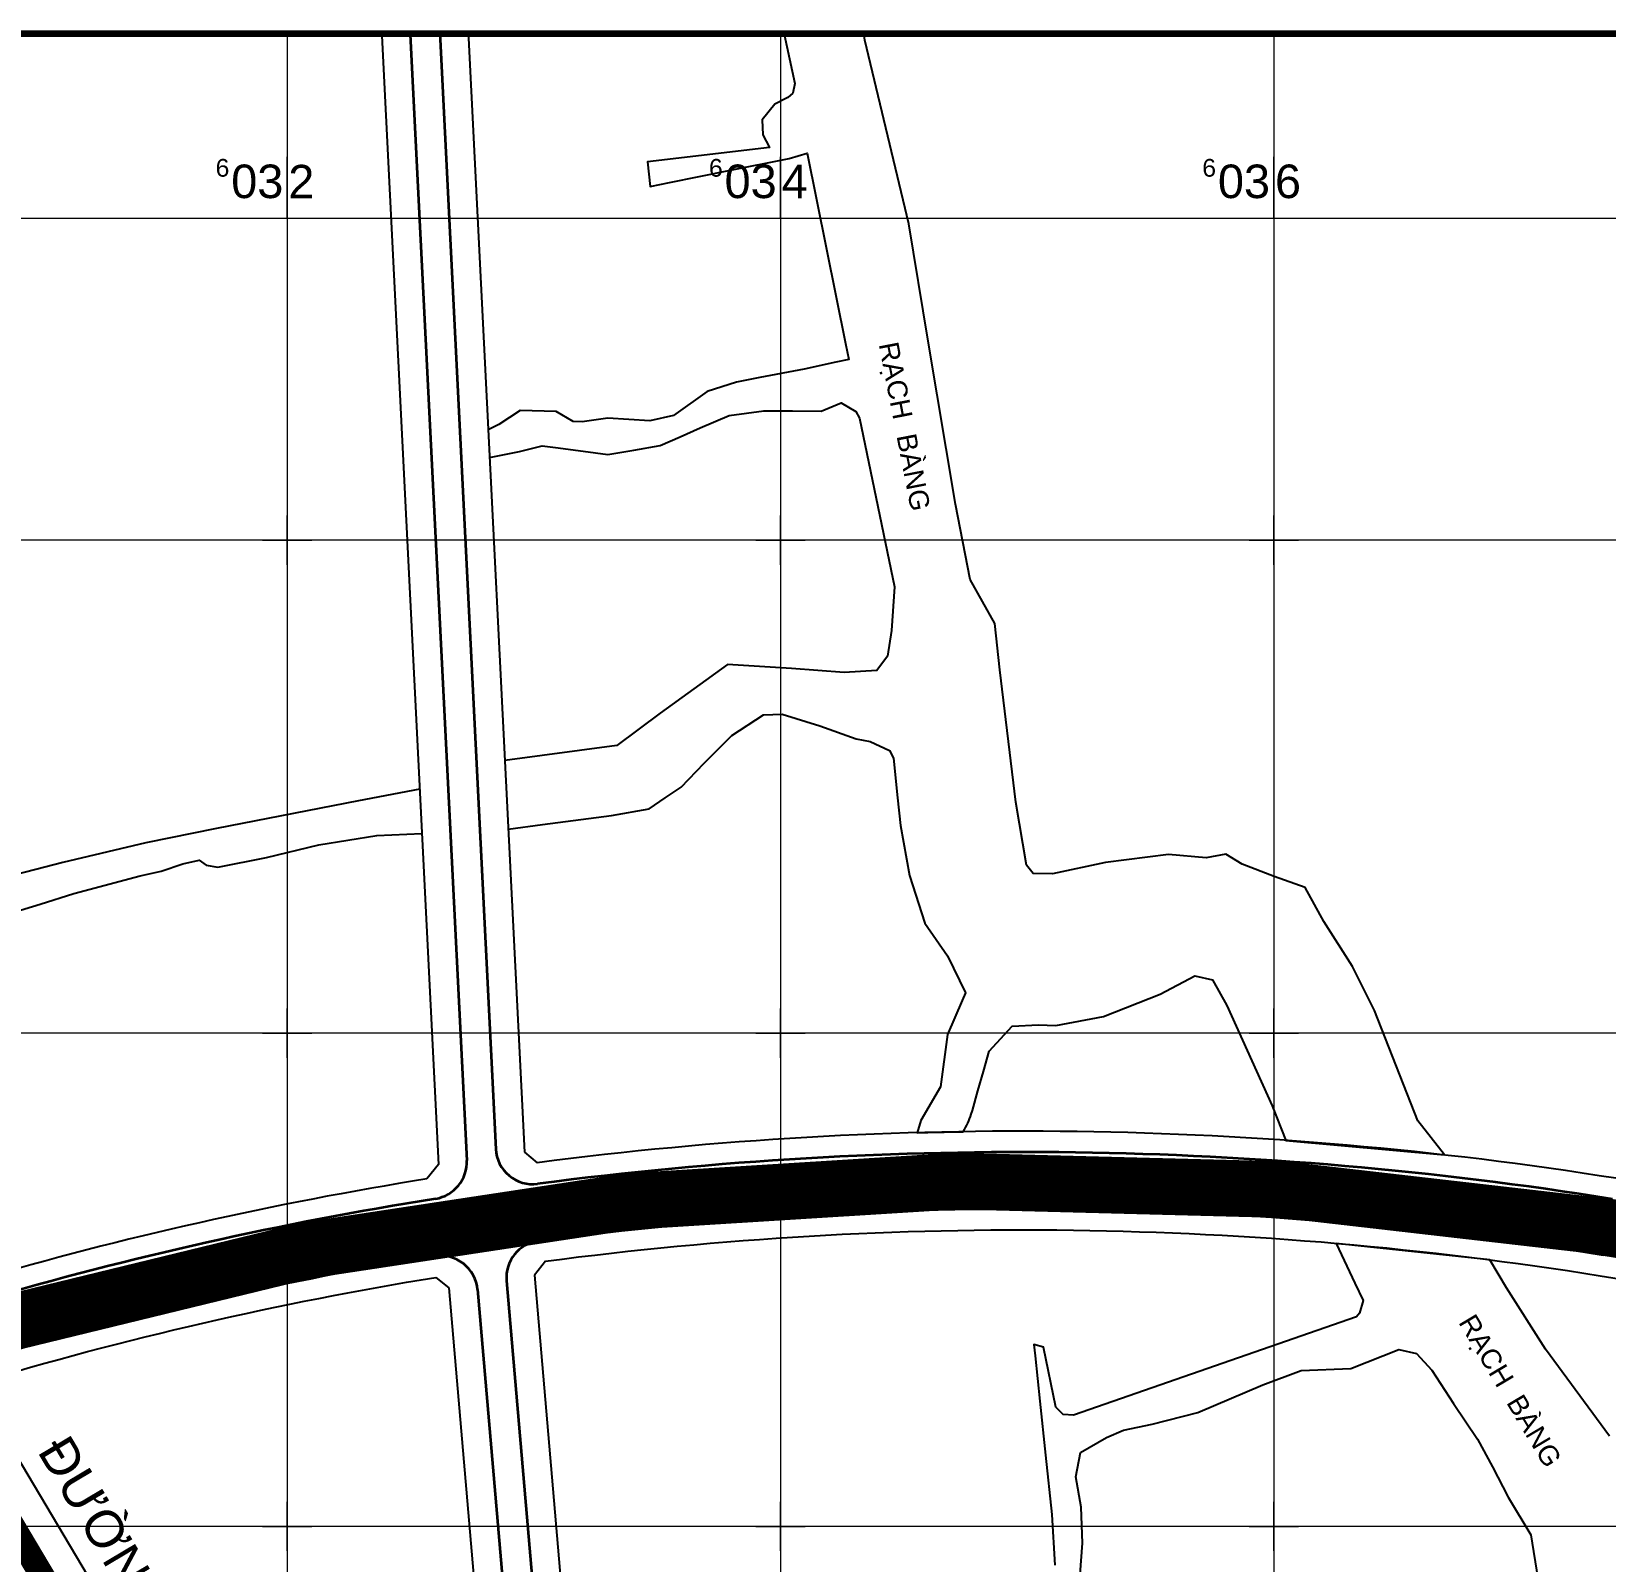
# Model space of a CAD drawing. Header units: millimetres. Extents: x 546597 to 607848, y 1180644 to 1193180.
# Drawn here: x 603096 to 603734, y 1187786 to 1188406 of the extents above; entities that cross this region are included whole.
import ezdxf
from ezdxf.enums import TextEntityAlignment as Align

# ---------------------------------------------------------------- set-up
doc = ezdxf.new("R2010")
doc.units = ezdxf.units.MM
doc.header["$MEASUREMENT"] = 0
for name, pattern in [('ACAD_ISO02W100', [15, 12, -3]), ('DASHDOT', [1, 0.5, -0.25, 0, -0.25]), ('DASHED', [0.75, 0.5, -0.25])]:
    doc.linetypes.add(name, pattern=pattern)
doc.layers.get('0').update_dxf_attribs({"linetype": 'CONTINUOUS', "lineweight": 20})
for name, color, linetype, lineweight in [('00-LongQHXM', 6, 'CONTINUOUS', 5), ('A-DUONG', 1, 'CONTINUOUS', 35), ('A-LE', 4, 'CONTINUOUS', 25), ('A-TIM', 6, 'DASHDOT', 13), ('KHUNG', 2, 'CONTINUOUS', 120), ('toa do', 2, 'CONTINUOUS', 13)]:
    doc.layers.add(name, color=color, linetype=linetype, lineweight=lineweight)
for name, color, linetype in [('duong MOI', 251, 'ACAD_ISO02W100'), ('hatch CX cach ly', 70, 'CONTINUOUS'), ('SONG', 150, 'CONTINUOUS'), ('text DUONG', 7, 'CONTINUOUS'), ('text RACH', 1, 'CONTINUOUS')]:
    doc.layers.add(name, color=color, linetype=linetype)
doc.styles.add('txt', font='VNARIAL.TTF', dxfattribs={"height": 0.2})
doc.styles.add('VHEL-B', font='VHELVEB.TTF')
doc.styles.add('VNI-Helve Bold', font='VHELVEB.TTF')

# ---------------------------------------------------------------- blocks, each defined once
blk = doc.blocks.new('CROSS')
for p, q in [((0, -5), (0, 5)), ((-5, 0), (5, 0))]:
    blk.add_line(p, q)

msp = doc.modelspace()

# ---------------------------------------------------------------- linework, layer by layer
at = {"layer": 'A-DUONG'}
for p, q in [((603249.84, 1188405.1), (603272.71, 1187948.43)), ((603261.82, 1188405.7), (603284.5, 1187953)), ((603288.83, 1187899.58), (603301.8, 1187748.55)), ((603277.1, 1187896), (603289.94, 1187746.44))]:
    msp.add_line(p, q, dxfattribs=at)
at = {"layer": 'A-DUONG', "flags": 128}
msp.add_lwpolyline([(603721.06, 1187465.79), (603750.35, 1187669.33), (603787.25, 1187891.25, 0.415972), (603778.96, 1187902.77), (603733.56, 1187910.04)], format="xyb", dxfattribs=at)
at = {"layer": 'A-DUONG'}
for centre, radius, start, end in [((603299.48, 1187953.76), 15, 182.86711, 277.48221), ((603498.26, 1186440.25), 1511.5, 80.90434, 97.48221), ((603257.73, 1187947.68), 15, 279.06573, 2.86711), ((603498.26, 1186440.25), 1511.5, 99.06573, 106.23045), ((603498.26, 1186440.25), 1488.5, 80.90434, 97.58427), ((603303.78, 1187900.86), 15, 97.58427, 184.90964), ((603498.26, 1186440.25), 1488.5, 99.2205, 106.23048), ((603262.15, 1187894.71), 15, 4.90964, 99.2205)]:
    msp.add_arc(centre, radius, start, end, dxfattribs=at)
at = {"layer": 'A-LE', "flags": 128}
for points in [[(603238.35, 1188404.53), (603261.28, 1187946.7)], [(603273.31, 1188406.28), (603296.07, 1187951.77)], [(603261.28, 1187946.7), (603256.59, 1187940.92)]]:
    msp.add_lwpolyline(points, dxfattribs=at)
for points in [[(603834.49, 1188213.77), (603789.91, 1187937.98), (603784.18, 1187933.83), (603738.54, 1187941.14, 0.072302), (603301.28, 1187947.44, 0.072302)], [(603256.59, 1187940.92, 0.030912), (603073.41, 1187899.67)], [(603304.7, 1187907.54, -0.072603), (603732.22, 1187901.64), (603777.63, 1187894.37), (603781.74, 1187888.65), (603745.41, 1187670.09), (603715.57, 1187462.74)], [(603072.73, 1187857.76, -0.03252), (603260.12, 1187900.97, -0.03252)], [(603300.17, 1187901.9), (603313.17, 1187750.58), (603346.77, 1187627.52, -0.019538), (603349.72, 1187614.77)], [(603265.49, 1187896.78), (603278.57, 1187744.42), (603313, 1187618.3, -0.019647), (603315.35, 1187608.16)]]:
    msp.add_lwpolyline(points, format="xyb", dxfattribs=at)
at = {"layer": 'A-LE'}
for points in [[(603296.07, 1187951.77), (603301.28, 1187947.44)], [(603304.7, 1187907.54), (603300.17, 1187901.9)], [(603260.12, 1187900.97), (603265.49, 1187896.78)]]:
    msp.add_lwpolyline(points, dxfattribs=at)
msp.add_lwpolyline([(603072.7, 1187857.8), (603196.94, 1187648.6, 0.269719), (603314.9, 1187582.92, 0.269719)], format="xyb", dxfattribs=at)
at = {"layer": 'A-TIM', "ltscale": 20, "flags": 128}
msp.add_lwpolyline([(600370.72, 1186838.58), (601064.11, 1187293.93), (603079, 1187880.47, -0.110958), (603735.38, 1187921.39), (604991.75, 1187720.25, 0.024099), (605135.38, 1187704.31), (605309.63, 1187693.42), (605958.45, 1187655.91), (606070.12, 1187649.77)], format="xyb", dxfattribs=at)
at = {"layer": 'duong MOI', "color": 254, "ltscale": 3, "const_width": 23, "flags": 128}
msp.add_lwpolyline([(602984.75, 1187853.03), (603079, 1187880.47, -0.110958), (603735.38, 1187921.39), (604106.74, 1187861.94)], format="xyb", dxfattribs=at)
at = {"layer": 'hatch CX cach ly', "const_width": 4}
msp.add_lwpolyline([(602617.66, 1187746.17), (603079, 1187880.47, -0.110958), (603735.38, 1187921.39), (603776.53, 1187914.8)], format="xyb", dxfattribs=at)
at = {"layer": 'hatch CX cach ly', "color": 200, "const_width": 2.5}
msp.add_lwpolyline([(602617.66, 1187746.17), (603079, 1187880.47, -0.110958), (603735.38, 1187921.39), (603776.53, 1187914.8)], format="xyb", dxfattribs=at)
at = {"layer": 'SONG'}
for points in [[(603401.37, 1188405.4), (603401.4, 1188405.21), (603405.78, 1188385.19), (603404.9, 1188381.24), (603402.91, 1188379.43), (603397.59, 1188376.85), (603392.45, 1188370.4), (603392.71, 1188364.42), (603395.45, 1188359.15), (603345.98, 1188353.42), (603347.13, 1188343.43), (603354.9, 1188344.99), (603379.03, 1188349.83), (603403.38, 1188354.71), (603410.66, 1188356.93), (603426.33, 1188279.76), (603427.65, 1188273.22), (603422.33, 1188272.14), (603409.47, 1188269.37), (603391.5, 1188265.87), (603382.02, 1188264.1), (603370.16, 1188260.23), (603356.56, 1188250.46), (603346.99, 1188248.39), (603338.44, 1188248.92), (603329.89, 1188249.45), (603319.57, 1188247.91), (603315.8, 1188248.07), (603309.03, 1188252.18), (603294.38, 1188252.52), (603285.69, 1188246.9), (603281.4, 1188244.69)], [(603281.96, 1188233.49), (603294.06, 1188235.87), (603303.36, 1188238.28), (603308.76, 1188237.55), (603319.94, 1188236.04), (603329.86, 1188234.69), (603340.52, 1188236.49), (603351.18, 1188238.29), (603359.24, 1188241.87), (603367.3, 1188245.46), (603379.13, 1188250.49), (603393.11, 1188252.38), (603404.78, 1188252.36), (603416.45, 1188252.34), (603424.48, 1188255.67), (603430.47, 1188252.16), (603431.95, 1188249.5), (603436.4, 1188228.01), (603446.11, 1188181.07), (603444.86, 1188163.35), (603443.34, 1188152.91), (603438.95, 1188147.09), (603425.66, 1188146.23), (603404.37, 1188147.87), (603378.45, 1188149.54), (603351.16, 1188129.73), (603333.57, 1188116.65), (603288.11, 1188110.66)], [(603253.66, 1188098.98), (603228.82, 1188094.29), (603171.25, 1188083), (603142.66, 1188077.26), (603109.02, 1188069.21), (603086.55, 1188063.36)], [(603088.7, 1188048.91), (603099.76, 1188052.35), (603113.48, 1188056.62), (603140.34, 1188063.84), (603148.8, 1188065.71), (603157.65, 1188068.67), (603164.21, 1188070.11), (603167.07, 1188068.19), (603171.8, 1188067.32), (603191.57, 1188071.25), (603212.79, 1188076.33), (603236.24, 1188080.15), (603254.56, 1188080.93)], [(603735.99, 1187836.58), (603710.08, 1187871.79), (603694.25, 1187896.76), (603687.41, 1187908.11), (603625.16, 1187914.72), (603632.75, 1187898.61), (603636.07, 1187891.56), (603634.64, 1187886.48), (603633.42, 1187884.94), (603518.72, 1187845.06), (603514.55, 1187845.35), (603511.57, 1187848.33), (603506.53, 1187872.72), (603502.62, 1187873.74), (603503.1, 1187869.21), (603505.07, 1187850.73), (603507.4, 1187828.79), (603509.96, 1187804.82), (603511.15, 1187784.27)], [(603521.45, 1187780.62), (603522.41, 1187793.1), (603521.85, 1187807.71), (603519.64, 1187820.04), (603521.47, 1187829.92), (603532.14, 1187836.01), (603539.03, 1187839.05), (603550.62, 1187841.41), (603569.07, 1187846.19), (603595.48, 1187857.44), (603610.95, 1187863.21), (603631.12, 1187864.04), (603650.63, 1187871.72), (603657.81, 1187870.15), (603663.94, 1187863.34), (603672.73, 1187849.79), (603682.47, 1187835.36), (603688.49, 1187824.07), (603694.89, 1187811.88), (603704.1, 1187796.61), (603706.92, 1187778.77)]]:
    msp.add_lwpolyline(points, dxfattribs=at)
msp.add_lwpolyline([(603289.51, 1188082.76), (603303.48, 1188084.61), (603331.37, 1188088.32), (603346.63, 1188091.04), (603353.17, 1188095.4), (603359.71, 1188099.75), (603368.98, 1188109.56), (603380.19, 1188120.76), (603393.03, 1188129.12), (603400.63, 1188129.41), (603415.85, 1188124.65), (603430.58, 1188119.38), (603436.32, 1188118.27), (603444.13, 1188114.7), (603445.72, 1188111.61), (603447.38, 1188095.42), (603448.52, 1188084.27), (603452.22, 1188064.01), (603458.38, 1188044.56), (603467.61, 1188031.36), (603474.95, 1188016.41), (603473.62, 1188013.32), (603467.68, 1187999.43), (603464.8, 1187978.2), (603456.81, 1187964.65), (603455.31, 1187959.65, -0.003565), (603472.9, 1187960.03), (603473.93, 1187960.06, 0.062437), (603477.26, 1187967.18), (603477.7, 1187968.71), (603479.94, 1187976.62), (603482.16, 1187984.41), (603484.51, 1187992.69), (603493.79, 1188002.79), (603504.55, 1188003.42), (603511.6, 1188003.17), (603530.91, 1188006.82), (603553.85, 1188015.88), (603567.84, 1188023.23), (603575.07, 1188021.59), (603580.88, 1188011.24), (603599.22, 1187970.53), (603604.79, 1187956.51), (603669.03, 1187950.63), (603658.31, 1187964.5), (603640.71, 1188009.26), (603631.75, 1188027.05), (603620.13, 1188045.26), (603612.66, 1188059.08), (603600.07, 1188063.51), (603587.04, 1188068.62), (603580.45, 1188072.56), (603572.52, 1188071.1), (603557.19, 1188072.43), (603531.71, 1188069.27), (603510.2, 1188064.64), (603502.4, 1188064.79), (603499.63, 1188068.19), (603495.33, 1188093.68), (603488.84, 1188147.43), (603486.78, 1188166.1), (603476.77, 1188184.07), (603470.82, 1188214.58), (603459.69, 1188281.43), (603451.9, 1188328.31), (603434.06, 1188402.72), (603433.69, 1188405.4)], format="xyb", dxfattribs=at)
at = {"layer": 'toa do', "color": 250}
for p, q in [((603199.97, 1188405.4), (603199.97, 1184243.47)), ((603399.97, 1188405.4), (603399.97, 1184244.08)), ((603599.97, 1188405.4), (603599.97, 1184244.7)), ((607842.61, 1188199.99), (599121.73, 1188199.99)), ((607842.61, 1187799.99), (599121.73, 1187799.99))]:
    msp.add_line(p, q, dxfattribs=at)
at = {"layer": 'toa do', "linetype": 'Continuous'}
for p, q in [((603199.97, 1188330.4), (603199.97, 1188355.4)), ((603399.97, 1188330.4), (603399.97, 1188355.4)), ((603599.97, 1188330.4), (603599.97, 1188355.4))]:
    msp.add_line(p, q, dxfattribs=at)
at = {"layer": 'toa do', "color": 252}
msp.add_line((607842.61, 1187999.99), (599121.73, 1187999.99), dxfattribs=at)

# ---------------------------------------------------------------- block references
at = {"layer": 'toa do', "xscale": 2, "yscale": 2, "zscale": 2}
for p in [(603199.97, 1188199.99), (603199.97, 1188199.99), (603399.97, 1188199.99), (603399.97, 1188199.99), (603599.97, 1188199.99), (603599.97, 1188199.99), (603199.97, 1187999.99), (603199.97, 1187999.99), (603399.97, 1187999.99), (603399.97, 1187999.99), (603599.97, 1187999.99), (603599.97, 1187999.99), (603199.97, 1187799.99), (603199.97, 1187799.99), (603399.97, 1187799.99), (603399.97, 1187799.99), (603599.97, 1187799.99), (603599.97, 1187799.99)]:
    msp.add_blockref('CROSS', p, dxfattribs=at)

# ---------------------------------------------------------------- texts
at = {"layer": 'text DUONG', "style": 'VHEL-B'}
msp.add_text('ÑÖÔØNG TREÂN CAO SOÁ 3', height=15, rotation=300.77738, dxfattribs=at).set_placement((603098.4, 1187830.47))
at = {"layer": 'toa do', "linetype": 'Continuous', "style": 'txt'}
for s, height, p in [('6', 7.2, (603176.49, 1188354.58)), ('03', 13.6, (603198.37, 1188352.29)), ('6', 7.2, (603376.49, 1188354.58)), ('03', 13.6, (603398.37, 1188352.29)), ('6', 7.2, (603576.49, 1188354.58)), ('03', 13.6, (603598.37, 1188352.29))]:
    msp.add_text(s, height=height, dxfattribs=at).set_placement(p, align=Align.TOP_RIGHT)
for s, p in [('2', (603200.37, 1188352.17)), ('4', (603400.37, 1188352.2)), ('6', (603600.37, 1188352.29))]:
    msp.add_text(s, height=13.6, dxfattribs=at).set_placement(p, align=Align.TOP_LEFT)

# ---------------------------------------------------------------- next in the draw order: wipeouts: each hides what was drawn before it
for points in [[(603437.21, 1188280.64), (603451.03, 1188209.42), (603461.67, 1188211.48), (603447.85, 1188282.71)], [(603671.82, 1187883.03), (603708.99, 1187820.72), (603718.3, 1187826.27), (603681.13, 1187888.58)]]:
    msp.add_wipeout(points).dxf.layer = 'text RACH'

# ---------------------------------------------------------------- next in the draw order: linework, layer by layer
at = {"layer": '00-LongQHXM', "linetype": 'DASHED', "ltscale": 50, "flags": 128}
msp.add_lwpolyline([(602848.05, 1188335.93, 10, 10, -0.065072), (602865.15, 1188296.73, 10, 10, 0), (602915.75, 1188121.81, 10, 10, 0.063671), (602964.64, 1188008.93, 10, 10, 0), (603183.39, 1187640.55, 10, 10, 0.276654), (603319.07, 1187567.29, 10, 10, 0), (603563.98, 1187587.61, 10, 10, 0), (603616.25, 1187588.79, 10, 10, -0.114815), (603682.8, 1187574.89, 10, 10, 0), (603724.95, 1187555.32, 0, 0, 0)], format="xyseb", dxfattribs=at)
at = {"layer": 'KHUNG'}
msp.add_lwpolyline([(599742.61, 1188405.4), (603792.61, 1188405.4), (603792.61, 1180648.5), (599742.61, 1180648.5)], close=True, dxfattribs=at)
at = {"layer": 'toa do', "color": 7}
msp.add_lwpolyline([(591717.61, 1180723.5), (607767.61, 1180723.5), (607767.61, 1188330.4), (591717.61, 1188330.4)], close=True, dxfattribs=at)

# ---------------------------------------------------------------- next in the draw order: texts
at = {"layer": 'text RACH', "style": 'VNI-Helve Bold'}
for rotation, p in [(280.98185, (603446.31, 1188245.34)), (300.81311, (603692.37, 1187852.91))]:
    msp.add_text('RAÏCH  BAØNG', height=8, rotation=rotation, dxfattribs=at).set_placement(p, align=Align.CENTER)

doc.saveas('drawing.dxf')
